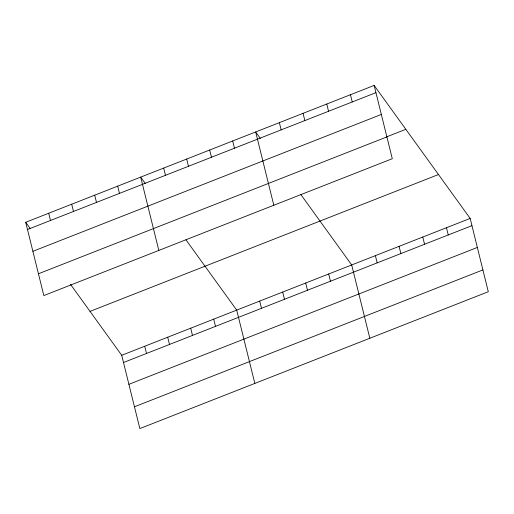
<?xml version="1.0" encoding="UTF-8"?>
<svg xmlns="http://www.w3.org/2000/svg" width="514" height="514" viewBox="0 0 514 514"><rect width="100%" height="100%" fill="white"/><g stroke="black" fill="none" stroke-linecap="round" stroke-linejoin="round"><path stroke-width="0.77" d="M374.147 85.42L392.285 158.717L43.838 295.576L25.7 222.279L374.147 85.42L470.162 218.424L488.3 291.721L139.853 428.58L121.715 355.283L70.534 284.383M27.493 229.507L375.94 92.648M32.883 251.314L381.33 114.455M386.579 136.872L405.835 129.31M38.447 273.776L386.894 136.917M90.027 311.388L438.474 174.529M121.715 355.283L470.162 218.424M123.501 362.511L471.948 225.652M128.898 384.311L477.345 247.452M134.456 406.78L482.903 269.921M260.335 138.407L255.676 131.95L273.814 205.253M300.96 194.684L351.685 264.954L369.829 338.251M145.346 183.569L140.688 177.118L158.826 250.414M185.972 239.845L236.703 310.115L254.841 383.418M25.7 222.279L30.358 228.736M446.467 227.728L448.253 234.962M422.771 237.038L424.564 244.266M399.076 246.341L400.869 253.575M350.452 94.724L352.244 101.958M375.381 255.651L377.173 262.879M326.756 104.034L328.549 111.262M303.067 113.337L304.853 120.572M328.69 273.988L330.483 281.216M279.372 122.647L281.158 129.875M305.695 283.021L307.481 290.249M282.694 292.055L284.486 299.283M232.681 140.984L234.468 148.218M259.698 301.082L261.485 308.316M209.68 150.017L211.472 157.252M186.685 159.051L188.471 166.279M213.702 319.149L215.494 326.384M163.683 168.084L165.476 175.313M190.707 328.183L192.493 335.417M167.705 337.216L169.498 344.444M117.693 186.152L119.479 193.38M144.71 346.25L146.496 353.478M94.692 195.179L96.484 202.413M71.697 204.212L73.483 211.447M48.695 213.246L50.488 220.48"/></g></svg>
